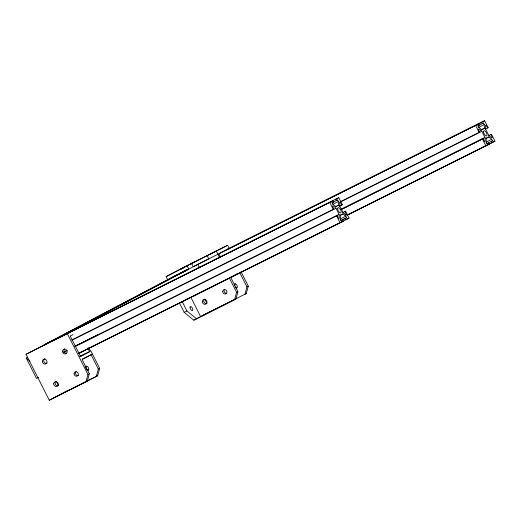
<?xml version="1.0" encoding="UTF-8"?>
<svg xmlns="http://www.w3.org/2000/svg" width="521" height="521" viewBox="0 0 521 521"><rect width="100%" height="100%" fill="white"/><g stroke="black" fill="none" stroke-linecap="round" stroke-linejoin="round"><path stroke-width="0.78" d="M78.573 327.729L67.32 333.661L87.958 374.527L85.952 381.926L87.307 381.216L89.312 373.811L82.084 359.51L92.438 354.052M62.377 393.42L96.307 376.462L98.313 369.063L91.09 354.762L82.37 359.119M96.307 376.462L97.661 375.752L99.667 368.354L90.895 350.985L90.446 351.226L88.661 347.702M179.537 303.15L184.18 312.346L193.845 320.187L234.58 299.718L236.586 292.32L229.357 278.019L238.331 273.291M234.58 299.718L235.928 299.008L237.934 291.61L230.712 277.309M239.712 272.555L246.941 286.863L244.935 294.261L246.283 293.544L248.289 286.146L241.047 271.812M167.931 280.181L166.121 276.592L186.381 265.905L227.651 245.287L229.461 248.869M166.121 276.592L227.651 245.287M87.307 381.216L49.274 400.258L26.05 354.287L67.404 333.062M177.987 274.287L44.357 344.765L185.658 270.419M187.221 269.754L56.463 338.715L62.702 335.602M227.846 249.064L218.84 253.812L220.624 257.335M38.593 377.347L36.516 378.441L26.2 358.012L27.58 357.282M192.19 271.167L195.251 269.552M198.136 268.028L201.197 266.413M338.064 194.235L341.125 192.62M344.003 191.096L347.064 189.488M72.986 334.554L70.218 336.012L80.54 356.449L89.54 351.701L87.762 348.178M332.815 200.806L54.633 339.907L332.815 200.806L333.486 202.135L332.229 202.799L333.004 204.336L335.876 206.635L338.578 205.209L338.403 201.484L337.628 199.953L331.805 202.864M339.497 206.023L342.271 204.623L338.761 197.674L335.7 199.289L336.371 200.618L337.628 199.953M477.679 125.932L483.501 123.021L484.276 124.552L484.445 128.277L481.743 129.703L478.871 127.404L478.096 125.874L479.359 125.203L478.688 123.881L475.627 125.489L479.131 132.438L479.717 132.132L478.271 129.273L478.949 128.915L481.827 131.279L484.921 137.407L485.142 141.171L484.465 141.53L483.019 138.671L341.092 209.592M224.642 250.751L484.628 120.742L488.138 127.691L487.552 127.997L486.106 125.138L485.435 125.496L485.65 129.26L488.75 135.388L491.622 137.752L492.299 137.394L490.854 134.535L491.44 134.229L494.95 141.178L347.051 215.166M483.501 123.021L482.238 123.685L481.567 122.357M75.128 346.537L337.152 215.603L338.598 218.462L339.275 218.104L339.054 214.339L335.954 208.211L333.082 205.847L332.405 206.199L333.85 209.064L333.264 209.37L329.754 202.422M337.152 215.603L336.566 215.909L340.076 222.858L78.782 353.427M340.05 215.349L342.961 213.897L345.833 216.195L346.608 217.726L345.345 218.39L346.016 219.719L349.083 218.104L345.573 211.161L344.987 211.467L346.432 214.326L345.755 214.685L342.877 212.321L339.783 206.192L339.562 202.428L340.239 202.07L341.685 204.929M341.235 209.54L483.019 138.671M342.961 213.897L340.259 215.316L340.434 219.048L341.203 220.578L342.466 219.914L343.137 221.243L340.076 222.858M491.889 142.787L491.218 141.465L492.475 140.794L491.707 139.263L488.828 136.964L486.132 138.391L486.301 142.116L487.076 143.646L488.333 142.982L489.004 144.31L485.943 145.926L482.439 138.977M200.631 292.613L219.087 283.15M236.586 292.32L237.934 291.61M246.941 286.863L248.289 286.146M87.958 374.527L89.312 373.811M98.313 369.063L99.667 368.354M193.845 320.187L206.739 313.388M208.172 312.633L209.605 311.877M211.005 311.213L201.998 315.967L235.928 299.008M49.274 400.258L62.878 393.081M53.376 398.168L61.686 393.785M64.402 392.352L67.105 390.926M70.368 389.715L71.716 389.005M183.939 271.376L181.888 272.431L186.336 270.191L184.245 271.272M43.712 345.28C39.088 347.663 48.564 342.818 43.933 345.202M63.849 335.211L61.797 336.266L66.245 334.026L64.155 335.107M226.974 249.494L484.628 120.742M181.165 272.639L186.902 269.767M218.696 253.883L478.688 123.881M180.813 272.841L187.3 269.598M197.316 264.59L217.941 254.287M170.419 278.279L188.758 269.116L187.215 266.049M111.891 309.148L118.13 306.035M123.998 303.098L130.23 299.985M478.447 127.463L484.276 124.552M338.761 197.674L60.573 336.774L197.765 264.368L199.523 267.84M26.05 354.287L67.32 333.661M332.033 202.864L333.486 202.135M480.805 130.1L484.445 128.277M332.58 204.395L338.403 201.484M485.227 129.143L488.138 127.691M340.115 201.907L479.717 132.132M340.623 201.835L481.827 131.279M335.661 206.668L338.578 205.209M339.36 206.075L342.271 204.623M71.826 339.998L333.85 209.064M72.478 339.874L335.954 208.211M340.812 209.422L484.921 137.407M488.529 135.681L491.44 134.229M485.917 138.417L488.828 136.964M75.031 346.165L80.13 343.619M81.582 342.896L97.596 334.892M63.927 351.825L66.838 350.366M74.848 346.367L339.054 214.339M81.504 343.131L98.248 334.769M342.662 212.614L345.573 211.161M63.484 352.352L67.268 350.483M485.885 142.174L491.707 139.263M486.653 143.705L492.475 140.794M486.881 143.711L488.333 142.982M344.974 215.056L346.432 214.326M347.924 214.645L351.564 212.829M353.023 212.099L358.845 209.188M360.298 208.459L366.12 205.554M367.579 204.825L397.419 189.911M398.878 189.188L404.7 186.277M406.152 185.548L494.95 141.178M346.927 215.394L489.004 144.31M340.011 219.107L345.833 216.195M340.786 220.637L346.608 217.726M341.014 220.644L345.345 218.39M236.808 274.007L238.26 273.284M78.899 353.205L349.083 218.104M78.931 353.271L343.137 221.243M80.267 356.305L84.728 354.065M79.667 356.631L89.54 351.701M184.18 312.346L186.935 310.972L196.593 318.813M210.328 311.512L229.344 302.05M230.054 301.698L246.283 293.544M64.448 392.346L70.224 389.461M71.67 388.738L79.609 384.772M81.055 384.049L97.661 375.752M62.898 335.433L69.404 332.307M26.2 358.012L29.938 361.046M216.391 251.22L219.719 257.81M207.221 255.804L208.771 258.865L193.265 266.739L191.715 263.678M204.831 298.995L207.006 303.307M200.65 316.677L190.842 297.263L182.291 301.776L186.935 310.972M56.568 381.919L58.385 385.514M58.521 385.618A2.52 2.253 62.2 0 1 55.767 381.463M78.593 375.335A2.286 2.051 62.2 0 1 76.086 371.551M66.779 353.245A2.52 2.253 62.2 0 1 64.591 348.907M77.232 345.058A2.52 2.253 62.2 0 1 77.453 345.67M47.164 363.144A2.52 2.253 62.2 0 1 44.011 361.906A2.52 2.253 62.2 0 1 44.897 358.65M85.092 366.804A2.286 2.051 62.2 0 1 88.401 367.624A2.286 2.051 62.2 0 1 87.085 370.75M88.948 369.871A2.286 2.051 62.2 0 1 86.844 369.643M86.408 369.239A2.286 2.051 62.2 0 1 86.082 368.744M85.874 368.184A2.286 2.051 62.2 0 1 86.447 366.094M234.157 284.29A2.286 2.051 62.2 0 1 237.022 285.417A2.286 2.051 62.2 0 1 236.221 288.38M206.583 303.6A2.52 2.253 62.2 0 1 204.388 299.256M237.062 287.833A2.286 2.051 62.2 0 1 235.974 287.716M235.466 287.436A2.286 2.051 62.2 0 1 235.036 287.038M234.437 285.391A2.286 2.051 62.2 0 1 235.505 283.58M226.707 293.297A2.286 2.051 62.2 0 1 224.714 289.344M51.527 341.125L55.975 338.884L51.527 341.125M180.338 269.37L184.786 267.123L180.338 269.37M190.849 263.841L194.079 262.213L190.849 263.841M210.419 254.059L214.867 251.819L210.419 254.059M193.753 295.928L198.201 293.688L193.753 295.928M53.722 383.834A2.52 2.253 62.2 0 0 57.167 386.328A2.52 2.253 62.2 0 0 57.212 382.088A2.52 2.253 62.2 0 0 53.722 383.834M62.54 351.278A2.52 2.253 62.2 0 0 65.991 353.772A2.52 2.253 62.2 0 0 66.037 349.532A2.52 2.253 62.2 0 0 62.54 351.278M42.364 361.359A2.52 2.253 62.2 0 0 45.815 363.853A2.52 2.253 62.2 0 0 45.861 359.614A2.52 2.253 62.2 0 0 42.364 361.359M74.106 373.772A2.286 2.051 62.2 0 0 77.238 376.045A2.286 2.051 62.2 0 0 77.284 372.189A2.286 2.051 62.2 0 0 74.106 373.772M202.343 301.626A2.52 2.253 62.2 0 0 205.795 304.127A2.52 2.253 62.2 0 0 205.841 299.881A2.52 2.253 62.2 0 0 202.343 301.626M190.067 307.488A2.286 1.016 63.4 0 0 192.197 310.692A2.286 1.016 63.4 0 0 192.041 307.611A2.286 1.016 63.4 0 0 190.067 307.488M222.727 291.565A2.286 2.051 62.2 0 0 225.867 293.837A2.286 2.051 62.2 0 0 225.906 289.982A2.286 2.051 62.2 0 0 222.727 291.565M337.712 208.882A2.859 1.27 63.4 0 0 340.369 212.887A2.859 1.27 63.4 0 0 340.174 209.032A2.859 1.27 63.4 0 0 337.712 208.882M483.579 131.95A2.859 1.27 63.4 0 0 486.243 135.955A2.859 1.27 63.4 0 0 486.041 132.1A2.859 1.27 63.4 0 0 483.579 131.95"/></g></svg>
